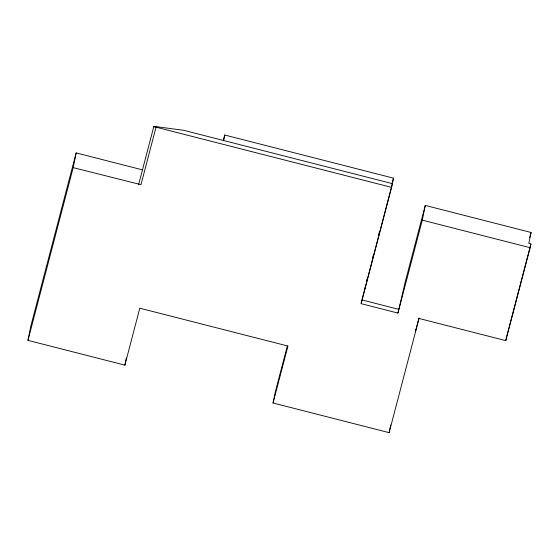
<?xml version="1.0" encoding="UTF-8"?>
<svg xmlns="http://www.w3.org/2000/svg" width="559" height="559" viewBox="0 0 559 559"><rect width="100%" height="100%" fill="white"/><g stroke="black" fill="none" stroke-linecap="round" stroke-linejoin="round"><path stroke-width="0.84" d="M361.764 300.672L361.149 303.67L397.945 313.068L405.198 282.085L425.273 205.419L531.05 232.453L528.821 243.424L530.903 243.955L530.142 247.7L505.804 340.634L419.033 318.462L389.127 432.659L273.044 402.997L287.962 346.049L139.799 308.184L124.881 365.132L27.95 340.361L30.941 325.645L76.178 152.914L142.769 169.936M27.95 340.361L73.18 167.63L76.178 152.914M73.18 167.63L140.98 184.673L156.164 126.648L183.757 130.324L392.369 183.638L361.911 299.924L398.707 309.33M156.108 126.914L153.809 126.607L391.607 187.377L361.149 303.67M124.881 365.132L126.334 358.019M223.649 140.519L224.76 135.033L393.48 178.146L391.607 187.377M273.044 402.997L275.28 392.02L287.347 345.937M364.237 291.043L364.873 287.906M397.945 313.068L422.283 220.134L425.273 205.419M389.127 432.659L389.742 429.668M389.889 428.921L390.706 424.903M415.833 329.307L415.344 331.718L418.95 317.959M505.804 340.634L506.566 336.895M138.681 184.372L153.865 126.341M223.223 140.91L224.76 135.033M366.452 281.366L367.109 278.843M372.608 257.867L373.265 255.351M378.757 234.368L379.421 231.852M392.166 183.184L393.48 178.146M529.729 237.505L531.05 232.453M506.789 336.05L530.903 243.955M422.283 220.134L530.142 247.7"/></g></svg>
